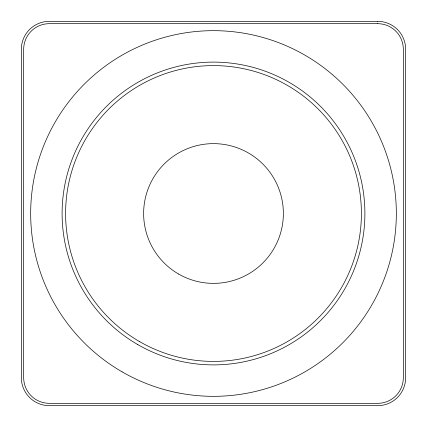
<?xml version="1.0" encoding="UTF-8"?>
<svg xmlns="http://www.w3.org/2000/svg" width="427" height="427" viewBox="0 0 427 427"><rect width="100%" height="100%" fill="white"/><g stroke="black" fill="none" stroke-linecap="round" stroke-linejoin="round"><path stroke-width="0.64" d="M377.703 21.35L49.297 21.35A27.947 27.947 0 0 0 21.35 49.297L21.35 377.703A27.947 27.947 0 0 0 49.297 405.65L377.703 405.65A27.947 27.947 0 0 0 405.65 377.703L405.65 49.297A27.947 27.947 0 0 0 377.703 21.35M377.703 23.677L49.297 23.677A25.62 25.62 0 0 0 23.677 49.297L23.677 377.703A25.62 25.62 0 0 0 49.297 403.323L377.703 403.323A25.62 25.62 0 0 0 403.323 377.703L403.323 49.297A25.62 25.62 0 0 0 377.703 23.677M178.566 274.011A69.873 69.873 0 0 0 283.373 213.5A69.873 69.873 0 0 0 178.566 152.989A69.873 69.873 0 0 0 178.566 274.011M139.549 341.584A147.897 147.897 0 0 0 361.397 213.5A147.897 147.897 0 0 0 139.549 85.416A147.897 147.897 0 0 0 139.549 341.584M137.804 344.61A151.393 151.393 0 0 0 364.893 213.5A151.393 151.393 0 0 0 137.804 82.39A151.393 151.393 0 0 0 137.804 344.61M122.085 371.837A182.836 182.836 0 0 0 396.336 213.5A182.836 182.836 0 0 0 122.085 55.163A182.836 182.836 0 0 0 122.085 371.837"/></g></svg>
